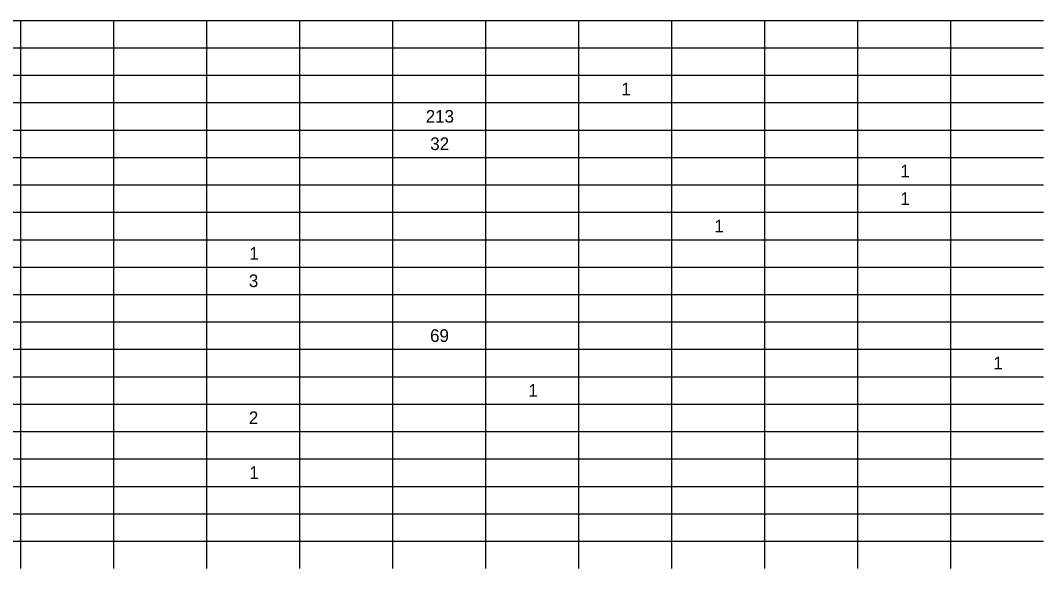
# Model space of a CAD drawing. Extents: x 0 to 34, y 0 to 22.
# Drawn here: x 15.54 to 26.83, y 9.77 to 15.83 of the extents above; entities that cross this region are included whole.
import ezdxf

# ---------------------------------------------------------------- set-up
doc = ezdxf.new("R2010")
doc.units = 0
doc.layers.add('Default', color=7, linetype='Continuous')

msp = doc.modelspace()

# ---------------------------------------------------------------- linework, layer by layer
at = {"layer": 'Default'}
for p, q in [((14.508, 15.825), (15.535, 15.825)), ((15.535, 15.825), (21.697, 15.825)), ((15.535, 15.825), (15.535, 15.523)), ((16.562, 15.825), (16.562, 15.523)), ((17.589, 15.825), (17.589, 15.523)), ((18.616, 15.825), (18.616, 15.523)), ((19.643, 15.825), (19.643, 15.523)), ((20.67, 15.825), (20.67, 15.523)), ((21.697, 15.825), (22.724, 15.825)), ((21.697, 15.825), (21.697, 15.523)), ((22.724, 15.825), (25.805, 15.825)), ((22.724, 15.825), (22.724, 15.523)), ((23.751, 15.825), (23.751, 15.523)), ((24.778, 15.825), (24.778, 15.523)), ((25.805, 15.825), (26.832, 15.825)), ((25.805, 15.825), (25.805, 15.523)), ((14.508, 15.523), (15.535, 15.523)), ((15.535, 15.523), (21.697, 15.523)), ((15.535, 15.523), (15.535, 15.22)), ((16.562, 15.523), (16.562, 15.22)), ((17.589, 15.523), (17.589, 15.22)), ((18.616, 15.523), (18.616, 15.22)), ((19.643, 15.523), (19.643, 15.22)), ((20.67, 15.523), (20.67, 15.22)), ((21.697, 15.523), (22.724, 15.523)), ((21.697, 15.523), (21.697, 15.22)), ((22.724, 15.523), (25.805, 15.523)), ((22.724, 15.523), (22.724, 15.22)), ((23.751, 15.523), (23.751, 15.22)), ((24.778, 15.523), (24.778, 15.22)), ((25.805, 15.523), (26.832, 15.523)), ((25.805, 15.523), (25.805, 15.22)), ((14.508, 15.22), (15.535, 15.22)), ((15.535, 15.22), (21.697, 15.22)), ((15.535, 15.22), (15.535, 14.917)), ((16.562, 15.22), (16.562, 14.917)), ((17.589, 15.22), (17.589, 14.917)), ((18.616, 15.22), (18.616, 14.917)), ((19.643, 15.22), (19.643, 14.917)), ((20.67, 15.22), (20.67, 14.917)), ((21.697, 15.22), (22.724, 15.22)), ((21.697, 15.22), (21.697, 14.917)), ((22.724, 15.22), (25.805, 15.22)), ((22.724, 15.22), (22.724, 14.917)), ((23.751, 15.22), (23.751, 14.917)), ((24.778, 15.22), (24.778, 14.917)), ((25.805, 15.22), (26.832, 15.22)), ((25.805, 15.22), (25.805, 14.917)), ((14.508, 14.917), (15.535, 14.917)), ((15.535, 14.917), (21.697, 14.917)), ((15.535, 14.917), (15.535, 14.614)), ((16.562, 14.917), (16.562, 14.614)), ((17.589, 14.917), (17.589, 14.614)), ((18.616, 14.917), (18.616, 14.614)), ((19.643, 14.917), (19.643, 14.614)), ((20.67, 14.917), (20.67, 14.614)), ((21.697, 14.917), (22.724, 14.917)), ((21.697, 14.917), (21.697, 14.614)), ((22.724, 14.917), (25.805, 14.917)), ((22.724, 14.917), (22.724, 14.614)), ((23.751, 14.917), (23.751, 14.614)), ((24.778, 14.917), (24.778, 14.614)), ((25.805, 14.917), (26.832, 14.917)), ((25.805, 14.917), (25.805, 14.614)), ((14.508, 14.614), (15.535, 14.614)), ((15.535, 14.614), (21.697, 14.614)), ((15.535, 14.614), (15.535, 14.311)), ((16.562, 14.614), (16.562, 14.311)), ((17.589, 14.614), (17.589, 14.311)), ((18.616, 14.614), (18.616, 14.311)), ((19.643, 14.614), (19.643, 14.311)), ((20.67, 14.614), (20.67, 14.311)), ((21.697, 14.614), (22.724, 14.614)), ((21.697, 14.614), (21.697, 14.311)), ((22.724, 14.614), (25.805, 14.614)), ((22.724, 14.614), (22.724, 14.311)), ((23.751, 14.614), (23.751, 14.311)), ((24.778, 14.614), (24.778, 14.311)), ((25.805, 14.614), (26.832, 14.614)), ((25.805, 14.614), (25.805, 14.311)), ((14.508, 14.311), (15.535, 14.311)), ((15.535, 14.311), (21.697, 14.311)), ((15.535, 14.311), (15.535, 14.008)), ((16.562, 14.311), (16.562, 14.008)), ((17.589, 14.311), (17.589, 14.008)), ((18.616, 14.311), (18.616, 14.008)), ((19.643, 14.311), (19.643, 14.008)), ((20.67, 14.311), (20.67, 14.008)), ((21.697, 14.311), (22.724, 14.311)), ((21.697, 14.311), (21.697, 14.008)), ((22.724, 14.311), (25.805, 14.311)), ((22.724, 14.311), (22.724, 14.008)), ((23.751, 14.311), (23.751, 14.008)), ((24.778, 14.311), (24.778, 14.008)), ((25.805, 14.311), (26.832, 14.311)), ((25.805, 14.311), (25.805, 14.008)), ((14.508, 14.008), (15.535, 14.008)), ((15.535, 14.008), (21.697, 14.008)), ((15.535, 14.008), (15.535, 13.706)), ((16.562, 14.008), (16.562, 13.706)), ((17.589, 14.008), (17.589, 13.706)), ((18.616, 14.008), (18.616, 13.706)), ((19.643, 14.008), (19.643, 13.706)), ((20.67, 14.008), (20.67, 13.706)), ((21.697, 14.008), (22.724, 14.008)), ((21.697, 14.008), (21.697, 13.706)), ((22.724, 14.008), (25.805, 14.008)), ((22.724, 14.008), (22.724, 13.706)), ((23.751, 14.008), (23.751, 13.706)), ((24.778, 14.008), (24.778, 13.706)), ((25.805, 14.008), (26.832, 14.008)), ((25.805, 14.008), (25.805, 13.706)), ((14.508, 13.706), (15.535, 13.706)), ((15.535, 13.706), (21.697, 13.706)), ((15.535, 13.706), (15.535, 13.403)), ((16.562, 13.706), (16.562, 13.403)), ((17.589, 13.706), (17.589, 13.403)), ((18.616, 13.706), (18.616, 13.403)), ((19.643, 13.706), (19.643, 13.403)), ((20.67, 13.706), (20.67, 13.403)), ((21.697, 13.706), (22.724, 13.706)), ((21.697, 13.706), (21.697, 13.403)), ((22.724, 13.706), (25.805, 13.706)), ((22.724, 13.706), (22.724, 13.403)), ((23.751, 13.706), (23.751, 13.403)), ((24.778, 13.706), (24.778, 13.403)), ((25.805, 13.706), (26.832, 13.706)), ((25.805, 13.706), (25.805, 13.403)), ((14.508, 13.403), (15.535, 13.403)), ((15.535, 13.403), (21.697, 13.403)), ((15.535, 13.403), (15.535, 13.1)), ((16.562, 13.403), (16.562, 13.1)), ((17.589, 13.403), (17.589, 13.1)), ((18.616, 13.403), (18.616, 13.1)), ((19.643, 13.403), (19.643, 13.1)), ((20.67, 13.403), (20.67, 13.1)), ((21.697, 13.403), (22.724, 13.403)), ((21.697, 13.403), (21.697, 13.1)), ((22.724, 13.403), (25.805, 13.403)), ((22.724, 13.403), (22.724, 13.1)), ((23.751, 13.403), (23.751, 13.1)), ((24.778, 13.403), (24.778, 13.1)), ((25.805, 13.403), (26.832, 13.403)), ((25.805, 13.403), (25.805, 13.1)), ((14.508, 13.1), (15.535, 13.1)), ((15.535, 13.1), (21.697, 13.1)), ((15.535, 13.1), (15.535, 12.797)), ((16.562, 13.1), (16.562, 12.797)), ((17.589, 13.1), (17.589, 12.797)), ((18.616, 13.1), (18.616, 12.797)), ((19.643, 13.1), (19.643, 12.797)), ((20.67, 13.1), (20.67, 12.797)), ((21.697, 13.1), (22.724, 13.1)), ((21.697, 13.1), (21.697, 12.797)), ((22.724, 13.1), (25.805, 13.1)), ((22.724, 13.1), (22.724, 12.797)), ((23.751, 13.1), (23.751, 12.797)), ((24.778, 13.1), (24.778, 12.797)), ((25.805, 13.1), (26.832, 13.1)), ((25.805, 13.1), (25.805, 12.797)), ((14.508, 12.797), (15.535, 12.797)), ((15.535, 12.797), (21.697, 12.797)), ((15.535, 12.797), (15.535, 12.494)), ((16.562, 12.797), (16.562, 12.494)), ((17.589, 12.797), (17.589, 12.494)), ((18.616, 12.797), (18.616, 12.494)), ((19.643, 12.797), (19.643, 12.494)), ((20.67, 12.797), (20.67, 12.494)), ((21.697, 12.797), (22.724, 12.797)), ((21.697, 12.797), (21.697, 12.494)), ((22.724, 12.797), (25.805, 12.797)), ((22.724, 12.797), (22.724, 12.494)), ((23.751, 12.797), (23.751, 12.494)), ((24.778, 12.797), (24.778, 12.494)), ((25.805, 12.797), (26.832, 12.797)), ((25.805, 12.797), (25.805, 12.494)), ((14.508, 12.494), (15.535, 12.494)), ((15.535, 12.494), (21.697, 12.494)), ((15.535, 12.494), (15.535, 12.192)), ((16.562, 12.494), (16.562, 12.192)), ((17.589, 12.494), (17.589, 12.192)), ((18.616, 12.494), (18.616, 12.192)), ((19.643, 12.494), (19.643, 12.192)), ((20.67, 12.494), (20.67, 12.192)), ((21.697, 12.494), (22.724, 12.494)), ((21.697, 12.494), (21.697, 12.192)), ((22.724, 12.494), (25.805, 12.494)), ((22.724, 12.494), (22.724, 12.192)), ((23.751, 12.494), (23.751, 12.192)), ((24.778, 12.494), (24.778, 12.192)), ((25.805, 12.494), (26.832, 12.494)), ((25.805, 12.494), (25.805, 12.192)), ((14.508, 12.192), (15.535, 12.192)), ((15.535, 12.192), (21.697, 12.192)), ((15.535, 12.192), (15.535, 11.889)), ((16.562, 12.192), (16.562, 11.889)), ((17.589, 12.192), (17.589, 11.889)), ((18.616, 12.192), (18.616, 11.889)), ((19.643, 12.192), (19.643, 11.889)), ((20.67, 12.192), (20.67, 11.889)), ((21.697, 12.192), (22.724, 12.192)), ((21.697, 12.192), (21.697, 11.889)), ((22.724, 12.192), (25.805, 12.192)), ((22.724, 12.192), (22.724, 11.889)), ((23.751, 12.192), (23.751, 11.889)), ((24.778, 12.192), (24.778, 11.889)), ((25.805, 12.192), (26.832, 12.192)), ((25.805, 12.192), (25.805, 11.889)), ((14.508, 11.889), (15.535, 11.889)), ((15.535, 11.889), (21.697, 11.889)), ((15.535, 11.889), (15.535, 11.586)), ((16.562, 11.889), (16.562, 11.586)), ((17.589, 11.889), (17.589, 11.586)), ((18.616, 11.889), (18.616, 11.586)), ((19.643, 11.889), (19.643, 11.586)), ((20.67, 11.889), (20.67, 11.586)), ((21.697, 11.889), (22.724, 11.889)), ((21.697, 11.889), (21.697, 11.586)), ((22.724, 11.889), (25.805, 11.889)), ((22.724, 11.889), (22.724, 11.586)), ((23.751, 11.889), (23.751, 11.586)), ((24.778, 11.889), (24.778, 11.586)), ((25.805, 11.889), (26.832, 11.889)), ((25.805, 11.889), (25.805, 11.586)), ((14.508, 11.586), (15.535, 11.586)), ((15.535, 11.586), (21.697, 11.586)), ((15.535, 11.586), (15.535, 11.283)), ((16.562, 11.586), (16.562, 11.283)), ((17.589, 11.586), (17.589, 11.283)), ((18.616, 11.586), (18.616, 11.283)), ((19.643, 11.586), (19.643, 11.283)), ((20.67, 11.586), (20.67, 11.283)), ((21.697, 11.586), (22.724, 11.586)), ((21.697, 11.586), (21.697, 11.283)), ((22.724, 11.586), (25.805, 11.586)), ((22.724, 11.586), (22.724, 11.283)), ((23.751, 11.586), (23.751, 11.283)), ((24.778, 11.586), (24.778, 11.283)), ((25.805, 11.586), (26.832, 11.586)), ((25.805, 11.586), (25.805, 11.283)), ((14.508, 11.283), (15.535, 11.283)), ((15.535, 11.283), (21.697, 11.283)), ((15.535, 11.283), (15.535, 10.98)), ((16.562, 11.283), (16.562, 10.98)), ((17.589, 11.283), (17.589, 10.98)), ((18.616, 11.283), (18.616, 10.98)), ((19.643, 11.283), (19.643, 10.98)), ((20.67, 11.283), (20.67, 10.98)), ((21.697, 11.283), (22.724, 11.283)), ((21.697, 11.283), (21.697, 10.98)), ((22.724, 11.283), (25.805, 11.283)), ((22.724, 11.283), (22.724, 10.98)), ((23.751, 11.283), (23.751, 10.98)), ((24.778, 11.283), (24.778, 10.98)), ((25.805, 11.283), (26.832, 11.283)), ((25.805, 11.283), (25.805, 10.98)), ((14.508, 10.98), (15.535, 10.98)), ((15.535, 10.98), (21.697, 10.98)), ((15.535, 10.98), (15.535, 10.677)), ((16.562, 10.98), (16.562, 10.677)), ((17.589, 10.98), (17.589, 10.677)), ((18.616, 10.98), (18.616, 10.677)), ((19.643, 10.98), (19.643, 10.677)), ((20.67, 10.98), (20.67, 10.677)), ((21.697, 10.98), (22.724, 10.98)), ((21.697, 10.98), (21.697, 10.677)), ((22.724, 10.98), (25.805, 10.98)), ((22.724, 10.98), (22.724, 10.677)), ((23.751, 10.98), (23.751, 10.677)), ((24.778, 10.98), (24.778, 10.677)), ((25.805, 10.98), (26.832, 10.98)), ((25.805, 10.98), (25.805, 10.677)), ((14.508, 10.677), (15.535, 10.677)), ((15.535, 10.677), (21.697, 10.677)), ((15.535, 10.677), (15.535, 10.375)), ((16.562, 10.677), (16.562, 10.375)), ((17.589, 10.677), (17.589, 10.375)), ((18.616, 10.677), (18.616, 10.375)), ((19.643, 10.677), (19.643, 10.375)), ((20.67, 10.677), (20.67, 10.375)), ((21.697, 10.677), (22.724, 10.677)), ((21.697, 10.677), (21.697, 10.375)), ((22.724, 10.677), (25.805, 10.677)), ((22.724, 10.677), (22.724, 10.375)), ((23.751, 10.677), (23.751, 10.375)), ((24.778, 10.677), (24.778, 10.375)), ((25.805, 10.677), (26.832, 10.677)), ((25.805, 10.677), (25.805, 10.375)), ((14.508, 10.375), (15.535, 10.375)), ((15.535, 10.375), (21.697, 10.375)), ((15.535, 10.375), (15.535, 10.072)), ((16.562, 10.375), (16.562, 10.072)), ((17.589, 10.375), (17.589, 10.072)), ((18.616, 10.375), (18.616, 10.072)), ((19.643, 10.375), (19.643, 10.072)), ((20.67, 10.375), (20.67, 10.072)), ((21.697, 10.375), (22.724, 10.375)), ((21.697, 10.375), (21.697, 10.072)), ((22.724, 10.375), (25.805, 10.375)), ((22.724, 10.375), (22.724, 10.072)), ((23.751, 10.375), (23.751, 10.072)), ((24.778, 10.375), (24.778, 10.072)), ((25.805, 10.375), (26.832, 10.375)), ((25.805, 10.375), (25.805, 10.072)), ((14.508, 10.072), (15.535, 10.072)), ((15.535, 10.072), (21.697, 10.072)), ((15.535, 10.072), (15.535, 9.769)), ((16.562, 10.072), (16.562, 9.769)), ((17.589, 10.072), (17.589, 9.769)), ((18.616, 10.072), (18.616, 9.769)), ((19.643, 10.072), (19.643, 9.769)), ((20.67, 10.072), (20.67, 9.769)), ((21.697, 10.072), (22.724, 10.072)), ((21.697, 10.072), (21.697, 9.769)), ((22.724, 10.072), (25.805, 10.072)), ((22.724, 10.072), (22.724, 9.769)), ((23.751, 10.072), (23.751, 9.769)), ((24.778, 10.072), (24.778, 9.769)), ((25.805, 10.072), (26.832, 10.072)), ((25.805, 10.072), (25.805, 9.769))]:
    msp.add_line(p, q, dxfattribs=at)

# ---------------------------------------------------------------- texts
for s, height, p in [('1', 0.14, (22.17, 14.998)), ('213', 0.1399, (20.01, 14.696)), ('32', 0.1399, (20.06, 14.393)), ('1', 0.14, (25.251, 14.09)), ('1', 0.14, (25.251, 13.787)), ('1', 0.14, (23.197, 13.484)), ('1', 0.14, (18.062, 13.181)), ('3', 0.14, (18.057, 12.879)), ('69', 0.1399, (20.058, 12.273)), ('1', 0.14, (26.278, 11.97)), ('1', 0.14, (21.143, 11.667)), ('2', 0.14, (18.057, 11.365)), ('1', 0.14, (18.062, 10.759))]:
    msp.add_text(s, height=height, dxfattribs=at).set_placement(p)

doc.saveas('drawing.dxf')
